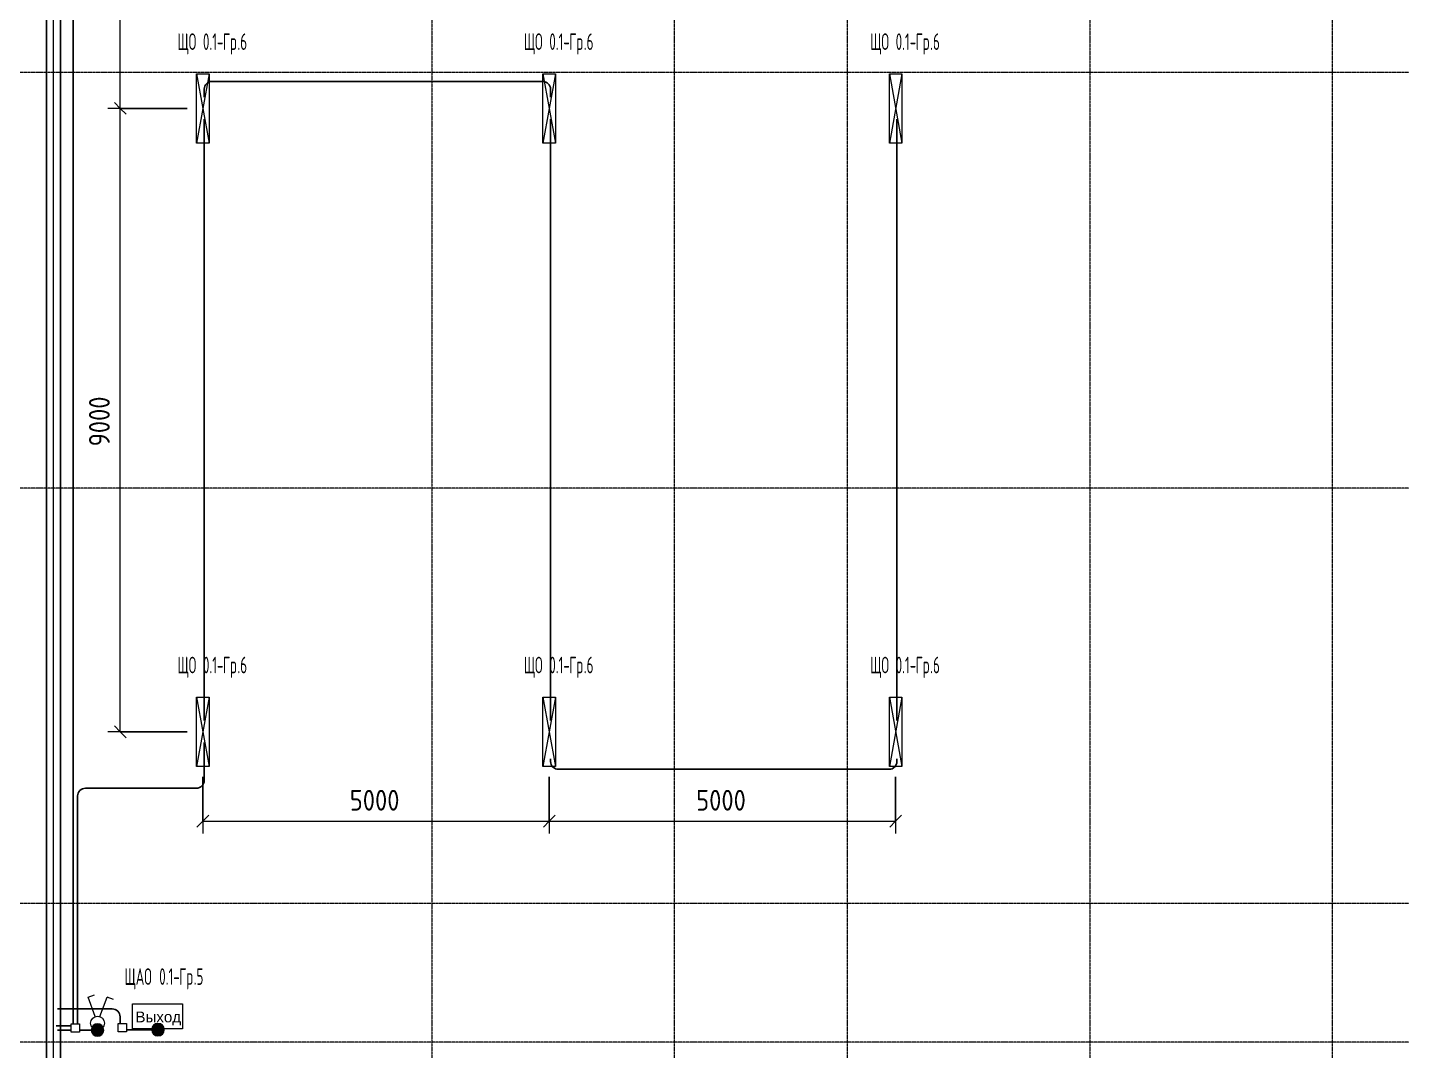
# Model space of a CAD drawing. Header units: millimetres. Extents: x -4730 to 98194, y -4296 to 93388.
# Drawn here: x 39165 to 59000, y 52380 to 67150 of the extents above; entities that cross this region are included whole.
import ezdxf

# ---------------------------------------------------------------- set-up
doc = ezdxf.new("R2010")
doc.units = ezdxf.units.MM
doc.linetypes.add('Линия сетки', pattern=[22.225, 12.7, -3.175, 3.175, -3.175])
for name, color, linetype, lineweight, true_color in [('Кабельные лотки', 5, 'Continuous', 25, 0x0000ff), ('Короба', 7, 'Continuous', 25, 0x008000), ('Опуск', 7, 'Continuous', 18, 0x007f00), ('Соединительные детали коробов', 7, 'Continuous', 25, 0x008000), ('Типовые аннотации', 5, 'Continuous', 18, 0x0000ff)]:
    doc.layers.add(name, color=color, linetype=linetype, lineweight=lineweight, true_color=true_color)
for name, color, linetype, lineweight in [('Марки силовых электроприборов', 7, 'Continuous', 9), ('Осевая линия', 7, 'Continuous', 18), ('Оси', 7, 'Continuous', 9), ('Размеры', 7, 'Continuous', 9), ('Размеры-120', 7, 'Continuous', 9)]:
    doc.layers.add(name, color=color, linetype=linetype, lineweight=lineweight)
doc.styles.add('Arial', font='arial.ttf', dxfattribs={"height": 156})
doc.styles.add('GOST Common', font='GOST_Common.ttf', dxfattribs={"width": 0.6, "height": 240})
doc.styles.add('GOST Common_2', font='GOST_Common.ttf', dxfattribs={"width": 0.9, "height": 300})
doc.dimstyles.new('ADSK_Проверочный', dxfattribs={"dimscale": 304.8, "dimtxt": 301.714499, "dimasz": 0.556693, "dimexe": 0.590551, "dimexo": 0.590551, "dimgap": 0.19685, "dimtad": 1, "dimdec": 3, "dimrnd": 0.001, "dimdsep": 46, "dimtxsty": 'GOST Common_2', "dimblk1": 'OBLIQUE', "dimblk2": 'OBLIQUE', "dimsah": 1, "dimcen": 0.09, "dimazin": 0, "dimtfac": 1, "dimtdec": 4, "dimtix": 1, "dimtmove": 0, "dimatfit": 3, "dimfxl": 1, "dimtvp": 1, "dimtolj": 1, "dimtzin": 0, "dimarcsym": 2})

# ---------------------------------------------------------------- blocks, each defined once
blk = doc.blocks.new('M_Короб_ отвод - Плоский торец - ПВХ - Стандартная-V1-Подвал')
at = {"layer": 'Соединительные детали коробов'}
for p, q in [((0, 111.95), (0, 150.05)), ((-150.05, 0), (-111.95, 0))]:
    blk.add_line(p, q, dxfattribs=at)
blk.add_arc((-111.95, 111.95), 111.95, 270, 0, dxfattribs=at)
blk = doc.blocks.new('M_Короб_ отвод - Плоский торец - ПВХ - Стандартная-2386742-Подвал')
at = {"layer": 'Соединительные детали коробов'}
for p, q in [((2894, 82640), (2856, 82640)), ((3006, 82640), (2894, 82640)), ((3006, 82640), (3006, 82640))]:
    blk.add_line(p, q, dxfattribs=at)
blk = doc.blocks.new('M_Короб_ отвод - Плоский торец - ПВХ - Стандартная-2448549-Подвал')
at = {"layer": 'Соединительные детали коробов'}
for p, q in [((0, 112), (0, 150)), ((-150, 0), (-112, 0))]:
    blk.add_line(p, q, dxfattribs=at)
blk.add_arc((-112, 112), 112, 270, 0.0238, dxfattribs=at)
blk = doc.blocks.new('DIMBLOCK67-Подвал')
at = {"layer": 'Размеры-120'}
for p, q in [((40505, 65981), (40420, 66066)), ((41469, 65981), (40325, 65981)), ((40505, 56981), (40505, 65981)), ((40505, 65981), (40590, 65896)), ((40505, 65981), (41469, 65981)), ((41469, 56981), (40325, 56981)), ((40505, 56981), (40420, 57066)), ((40505, 56981), (40590, 56896)), ((40505, 56981), (41469, 56981))]:
    blk.add_line(p, q, dxfattribs=at)
at = {"layer": 'Размеры-120', "color": 0, "insert": (40053, 61103), "char_height": 300, "width": 908.21, "attachment_point": 1, "rotation": 90, "line_spacing_factor": 1.022761, "style": 'GOST Common_2'}
blk.add_mtext('9000', dxfattribs=at)
blk = doc.blocks.new('_Oblique')
at = {"color": 0, "linetype": 'ByBlock', "lineweight": -2}
blk.add_line((-0.5, -0.5), (0.5, 0.5), dxfattribs=at)
blk = doc.blocks.new('DIMBLOCK68-Подвал')
at = {"layer": 'Размеры-120'}
for p, q in [((41469, 74981), (40325, 74981)), ((40505, 74981), (40420, 75066)), ((40505, 65981), (40505, 74981)), ((40505, 74981), (40590, 74896)), ((40505, 74981), (41469, 74981)), ((40505, 65981), (40420, 66066)), ((41469, 65981), (40325, 65981)), ((40505, 65981), (40590, 65896)), ((40505, 65981), (41469, 65981))]:
    blk.add_line(p, q, dxfattribs=at)
at = {"layer": 'Размеры-120', "color": 0, "insert": (40053, 70103), "char_height": 300, "width": 908.21, "attachment_point": 1, "rotation": 90, "line_spacing_factor": 1.022761, "style": 'GOST Common_2'}
blk.add_mtext('9000', dxfattribs=at)
blk = doc.blocks.new('DIMBLOCK69-Подвал')
at = {"layer": 'Размеры-120'}
for p, q in [((41697, 56329), (41697, 55511)), ((41697, 55691), (41697, 56329)), ((46697, 56329), (46697, 55511)), ((46697, 55691), (46697, 56329)), ((41697, 55691), (41782, 55776)), ((46697, 55691), (46782, 55776)), ((41697, 55691), (41612, 55606)), ((41697, 55691), (46697, 55691)), ((46697, 55691), (46612, 55606))]:
    blk.add_line(p, q, dxfattribs=at)
at = {"layer": 'Размеры-120', "color": 0, "insert": (43818, 56143), "char_height": 300, "width": 908.21, "attachment_point": 1, "line_spacing_factor": 1.022761, "style": 'GOST Common_2'}
blk.add_mtext('5000', dxfattribs=at)
blk = doc.blocks.new('DIMBLOCK70-Подвал')
at = {"layer": 'Размеры-120'}
for p, q in [((46697, 56329), (46697, 55511)), ((46697, 55691), (46697, 56329)), ((51697, 56329), (51697, 55511)), ((51697, 55691), (51697, 56329)), ((46697, 55691), (46782, 55776)), ((51697, 55691), (51782, 55776)), ((46697, 55691), (46612, 55606)), ((46697, 55691), (51697, 55691)), ((51697, 55691), (51612, 55606))]:
    blk.add_line(p, q, dxfattribs=at)
at = {"layer": 'Размеры-120', "color": 0, "insert": (48818, 56143), "char_height": 300, "width": 908.21, "attachment_point": 1, "line_spacing_factor": 1.022761, "style": 'GOST Common_2'}
blk.add_mtext('5000', dxfattribs=at)

msp = doc.modelspace()

# ---------------------------------------------------------------- hatches: boundary and pattern name
at = {"layer": 'Опуск'}
h = msp.add_hatch(color=256, dxfattribs=at)
edge = h.paths.add_edge_path(flags=0)
edge.add_arc((40176.7437, 52675), 90, 180, 360)
edge.add_arc((40176.7437, 52675), 90, 0, 180)
h = msp.add_hatch(color=256, dxfattribs=at)
edge = h.paths.add_edge_path(flags=0)
edge.add_arc((41048.1999, 52680), 90, 180, 360)
edge.add_arc((41048.1999, 52680), 90, 0, 180)

# ---------------------------------------------------------------- linework, layer by layer
at = {"layer": 'Кабельные лотки'}
for p, q in [((39440, 78725), (39440, 47225.1476)), ((39640, 47225.1476), (39640, 78725))]:
    msp.add_line(p, q, dxfattribs=at)
at = {"layer": 'Короба'}
for p, q in [((39825.7454, 52766.5), (39825.7454, 74286.1095)), ((41865.9652, 66371.25), (46565.8187, 66371.1877)), ((41715.9152, 66145), (41715.9152, 66221.2)), ((46715.9152, 66145), (46715.9152, 66221.1536)), ((41715.9152, 65825), (41715.9152, 57145)), ((46715.9152, 57145), (46715.9152, 65825)), ((51715.9152, 65825), (51715.9152, 57145)), ((41715.9152, 56316.55), (41715.9152, 56825)), ((46865.9652, 56440), (51565.8652, 56440)), ((41565.8652, 56166.5), (40038.7954, 56166.5)), ((39888.7454, 52766.5), (39888.7454, 56016.45)), ((40350.5655, 52980), (39597.2454, 52980)), ((40500.6155, 52771.5), (40500.6155, 52829.95)), ((39797.2454, 52738), (39577.2454, 52738)), ((39797.2454, 52675), (39597.2454, 52675)), ((40026.6937, 52675), (39917.2454, 52675)), ((40592.1155, 52680), (40898.1499, 52680))]:
    msp.add_line(p, q, dxfattribs=at)
at = {"layer": 'Опуск'}
for centre, start, end in [((40176.7437, 52675), 0, 180), ((41048.1999, 52680), 0, 180), ((40176.7437, 52675), 180, 0), ((41048.1999, 52680), 180, 0)]:
    msp.add_arc(centre, 90, start, end, dxfattribs=at)
at = {"layer": 'Осевая линия'}
msp.add_line((39540, 47225.1476), (39540, 78725), dxfattribs=at)
at = {"layer": 'Оси', "linetype": 'Линия сетки'}
for p, q in [((45000, 93388.3703), (45000, -3096.3487)), ((48500, 93388.3703), (48500, -3096.3487)), ((51000, 93388.3703), (51000, -3096.3487)), ((54500, 93388.3703), (54500, -3096.3487)), ((58000, 93388.3703), (58000, -3096.3487)), ((98194.2682, 66500), (-3530.0173, 66500)), ((98194.2682, 60500), (-3530.0173, 60500)), ((98194.2682, 54500), (-3530.0173, 54500)), ((98194.2682, 52500), (-3530.0173, 52500))]:
    msp.add_line(p, q, dxfattribs=at)
at = {"layer": 'Типовые аннотации'}
for p, q in [((41606.6683, 66481.1731), (41786.6683, 66481.1731)), ((41606.6683, 65481.1731), (41606.6683, 66481.1731)), ((41786.6683, 66481.1731), (41606.6683, 65481.1731)), ((41606.6683, 66481.1731), (41786.6683, 65481.1731)), ((41786.6683, 66481.1731), (41786.6683, 65481.1731)), ((46606.6683, 66481.1731), (46786.6683, 66481.1731)), ((46606.6683, 65481.1731), (46606.6683, 66481.1731)), ((46786.6683, 66481.1731), (46606.6683, 65481.1731)), ((46606.6683, 66481.1731), (46786.6683, 65481.1731)), ((46786.6683, 66481.1731), (46786.6683, 65481.1731)), ((51606.6683, 66481.1731), (51786.6683, 66481.1731)), ((51606.6683, 65481.1731), (51606.6683, 66481.1731)), ((51786.6683, 66481.1731), (51606.6683, 65481.1731)), ((51606.6683, 66481.1731), (51786.6683, 65481.1731)), ((51786.6683, 66481.1731), (51786.6683, 65481.1731)), ((41786.6683, 65481.1731), (41606.6683, 65481.1731)), ((46786.6683, 65481.1731), (46606.6683, 65481.1731)), ((51786.6683, 65481.1731), (51606.6683, 65481.1731)), ((41606.6683, 57481.1731), (41786.6683, 57481.1731)), ((41606.6683, 56481.1731), (41606.6683, 57481.1731)), ((41786.6683, 57481.1731), (41606.6683, 56481.1731)), ((41606.6683, 57481.1731), (41786.6683, 56481.1731)), ((41786.6683, 57481.1731), (41786.6683, 56481.1731)), ((46606.6683, 57481.1731), (46786.6683, 57481.1731)), ((46606.6683, 56481.1731), (46606.6683, 57481.1731)), ((46786.6683, 57481.1731), (46606.6683, 56481.1731)), ((46606.6683, 57481.1731), (46786.6683, 56481.1731)), ((46786.6683, 57481.1731), (46786.6683, 56481.1731)), ((51606.6683, 57481.1731), (51786.6683, 57481.1731)), ((51606.6683, 56481.1731), (51606.6683, 57481.1731)), ((51786.6683, 57481.1731), (51606.6683, 56481.1731)), ((51606.6683, 57481.1731), (51786.6683, 56481.1731)), ((51786.6683, 57481.1731), (51786.6683, 56481.1731)), ((41786.6683, 56481.1731), (41606.6683, 56481.1731)), ((46786.6683, 56481.1731), (46606.6683, 56481.1731)), ((51786.6683, 56481.1731), (51606.6683, 56481.1731)), ((40039.9357, 53151.5204), (40133.9049, 53185.7224)), ((40142.5417, 52869.6126), (40039.9357, 53151.5204)), ((40210.9457, 52869.6126), (40313.5518, 53151.5204)), ((40407.521, 53117.3184), (40313.5518, 53151.5204))]:
    msp.add_line(p, q, dxfattribs=at)
at = {"layer": 'Типовые аннотации', "color": 96, "true_color": 0x008000}
for p, q in [((40683.182, 52693.2548), (40683.182, 53053.2548)), ((40683.182, 53053.2548), (41403.182, 53053.2548)), ((41403.182, 53053.2548), (41403.182, 52693.2548)), ((41403.182, 52693.2548), (40683.182, 52693.2548))]:
    msp.add_line(p, q, dxfattribs=at)
at = {"layer": 'Типовые аннотации', "color": 7}
for p, q in [((39797.2454, 52766.5), (39917.2454, 52766.5)), ((39797.2454, 52646.5), (39797.2454, 52766.5)), ((39917.2454, 52766.5), (39917.2454, 52646.5)), ((40472.1155, 52771.5), (40592.1155, 52771.5)), ((40472.1155, 52651.5), (40472.1155, 52771.5)), ((40592.1155, 52771.5), (40592.1155, 52651.5)), ((39917.2454, 52646.5), (39797.2454, 52646.5)), ((40592.1155, 52651.5), (40472.1155, 52651.5))]:
    msp.add_line(p, q, dxfattribs=at)
at = {"layer": 'Типовые аннотации'}
msp.add_circle((40176.7437, 52775.6433), 100, dxfattribs=at)

# ---------------------------------------------------------------- block references
at = {"layer": 'Соединительные детали коробов'}
for name, p, rotation in [('M_Короб_ отвод - Плоский торец - ПВХ - Стандартная-V1-Подвал', (41715.9152, 66371.25), 180), ('M_Короб_ отвод - Плоский торец - ПВХ - Стандартная-2448549-Подвал', (46715.9152, 66371.25), 90), ('M_Короб_ отвод - Плоский торец - ПВХ - Стандартная-V1-Подвал', (46715.9152, 56440), 270), ('M_Короб_ отвод - Плоский торец - ПВХ - Стандартная-V1-Подвал', (39888.7454, 56166.5), 180), ('M_Короб_ отвод - Плоский торец - ПВХ - Стандартная-V1-Подвал', (40500.6155, 52980), 90)]:
    msp.add_blockref(name, p, dxfattribs=dict(at, rotation=rotation))
for name, p in [('M_Короб_ отвод - Плоский торец - ПВХ - Стандартная-V1-Подвал', (51715.9152, 56440)), ('M_Короб_ отвод - Плоский торец - ПВХ - Стандартная-V1-Подвал', (41715.9152, 56166.5)), ('M_Короб_ отвод - Плоский торец - ПВХ - Стандартная-2386742-Подвал', (37170.7324, -29965)), ('M_Короб_ отвод - Плоский торец - ПВХ - Стандартная-2386742-Подвал', (38042.1885, -29960))]:
    msp.add_blockref(name, p, dxfattribs=at)

# ---------------------------------------------------------------- texts
at = {"layer": 'Марки силовых электроприборов', "char_height": 240, "attachment_point": 1, "style": 'GOST Common'}
for s, insert, width in [('ЩО', (41329.0096, 67065.1824), 340.55685), (' 0.1-', (41609.9971, 67065.1824), 455.99985), ('Гр', (41986.2346, 67065.1824), 253.9746), ('.6', (42195.7846, 67065.1824), 178.93665), ('ЩО', (46329.0096, 67065.1824), 340.55685), (' 0.1-', (46609.9971, 67065.1824), 455.99985), ('Гр', (46986.2346, 67065.1824), 253.9746), ('.6', (47195.7846, 67065.1824), 178.93665), ('ЩО', (51329.0096, 67065.1824), 340.55685), (' 0.1-', (51609.9971, 67065.1824), 455.99985), ('Гр', (51986.2346, 67065.1824), 253.9746), ('.6', (52195.7846, 67065.1824), 178.93665), ('ЩО', (41329.0096, 58065.1824), 340.55685), (' 0.1-', (41609.9971, 58065.1824), 455.99985), ('Гр', (41986.2346, 58065.1824), 253.9746), ('.6', (42195.7846, 58065.1824), 178.93665), ('ЩО', (46329.0096, 58065.1824), 340.55685), (' 0.1-', (46609.9971, 58065.1824), 455.99985), ('Гр', (46986.2346, 58065.1824), 253.9746), ('.6', (47195.7846, 58065.1824), 178.93665), ('ЩО', (51329.0096, 58065.1824), 340.55685), (' 0.1-', (51609.9971, 58065.1824), 455.99985), ('Гр', (51986.2346, 58065.1824), 253.9746), ('.6', (52195.7846, 58065.1824), 178.93665), ('ЩАО', (40564.1093, 53567.3966), 502.17705), (' 0.1-', (40978.4468, 53567.3966), 455.99985), ('Гр', (41354.6843, 53567.3966), 253.9746), ('.5', (41564.2343, 53567.3966), 178.93665)]:
    msp.add_mtext(s, dxfattribs=dict(at, insert=insert, width=width))
at = {"layer": 'Типовые аннотации', "color": 96, "lineweight": 9, "true_color": 0x008000, "insert": (40723.3249, 52942.4194), "char_height": 156, "width": 769.62, "attachment_point": 1, "style": 'Arial'}
msp.add_mtext('Выход', dxfattribs=at)

# ---------------------------------------------------------------- dimensions: what is measured, and where the dimension line sits
at = {"layer": 'Размеры'}
for base, p1, p2, picture, middle in [((40505.3179, 74981.1731), (41648.6683, 65981.1731), (41648.6683, 74981.1731), 'DIMBLOCK68-Подвал', (40295.3179, 70481.1731)), ((40505.3179, 65981.1731), (41648.6683, 56981.1731), (41648.6683, 65981.1731), 'DIMBLOCK67-Подвал', (40295.3179, 61481.1731))]:
    dim = msp.add_linear_dim(base=base, p1=p1, p2=p2, angle=90, dimstyle='ADSK_Проверочный', override={"dimpost": '<>', "dimfxl": 9000}, dxfattribs=at)
    dim.commit()
    dim.dimension.update_dxf_attribs({"geometry": picture, "text_midpoint": middle})
for base, p1, p2, picture, middle in [((46696.6683, 55691.2501), (41696.6683, 56508.5), (46696.6683, 56508.5), 'DIMBLOCK69-Подвал', (44196.6683, 55901.2501)), ((51696.6683, 55691.2501), (46696.6683, 56508.5), (51696.6683, 56508.5), 'DIMBLOCK70-Подвал', (49196.6683, 55901.2501))]:
    dim = msp.add_linear_dim(base=base, p1=p1, p2=p2, dimstyle='ADSK_Проверочный', override={"dimpost": '<>', "dimfxl": 5000}, dxfattribs=at)
    dim.commit()
    dim.dimension.update_dxf_attribs({"geometry": picture, "text_midpoint": middle})

doc.saveas('drawing.dxf')
